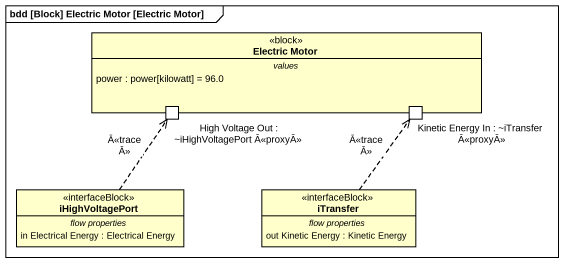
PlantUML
@startuml
mainframe bdd [Block] Electric Motor [Electric Motor]
hide circle
hide empty members
class "Electric Motor" as Electric_Motor <<block>> {
  -- values --
  power : power[kilowatt] = 96.0
  -- ports --
  High Voltage Out : ~iHighVoltagePort Ā<<proxyĀ>>
  Kinetic Energy In : ~iTransfer Ā<<proxyĀ>>
}
class iHighVoltagePort <<interfaceBlock>> {
  -- flow properties --
  in Electrical Energy : Electrical Energy
}
class iTransfer <<interfaceBlock>> {
  -- flow properties --
  out Kinetic Energy : Kinetic Energy
}
iHighVoltagePort .up.> Electric_Motor : Ā<<traceĀ>>
iTransfer .up.> Electric_Motor : Ā<<traceĀ>>
@enduml
